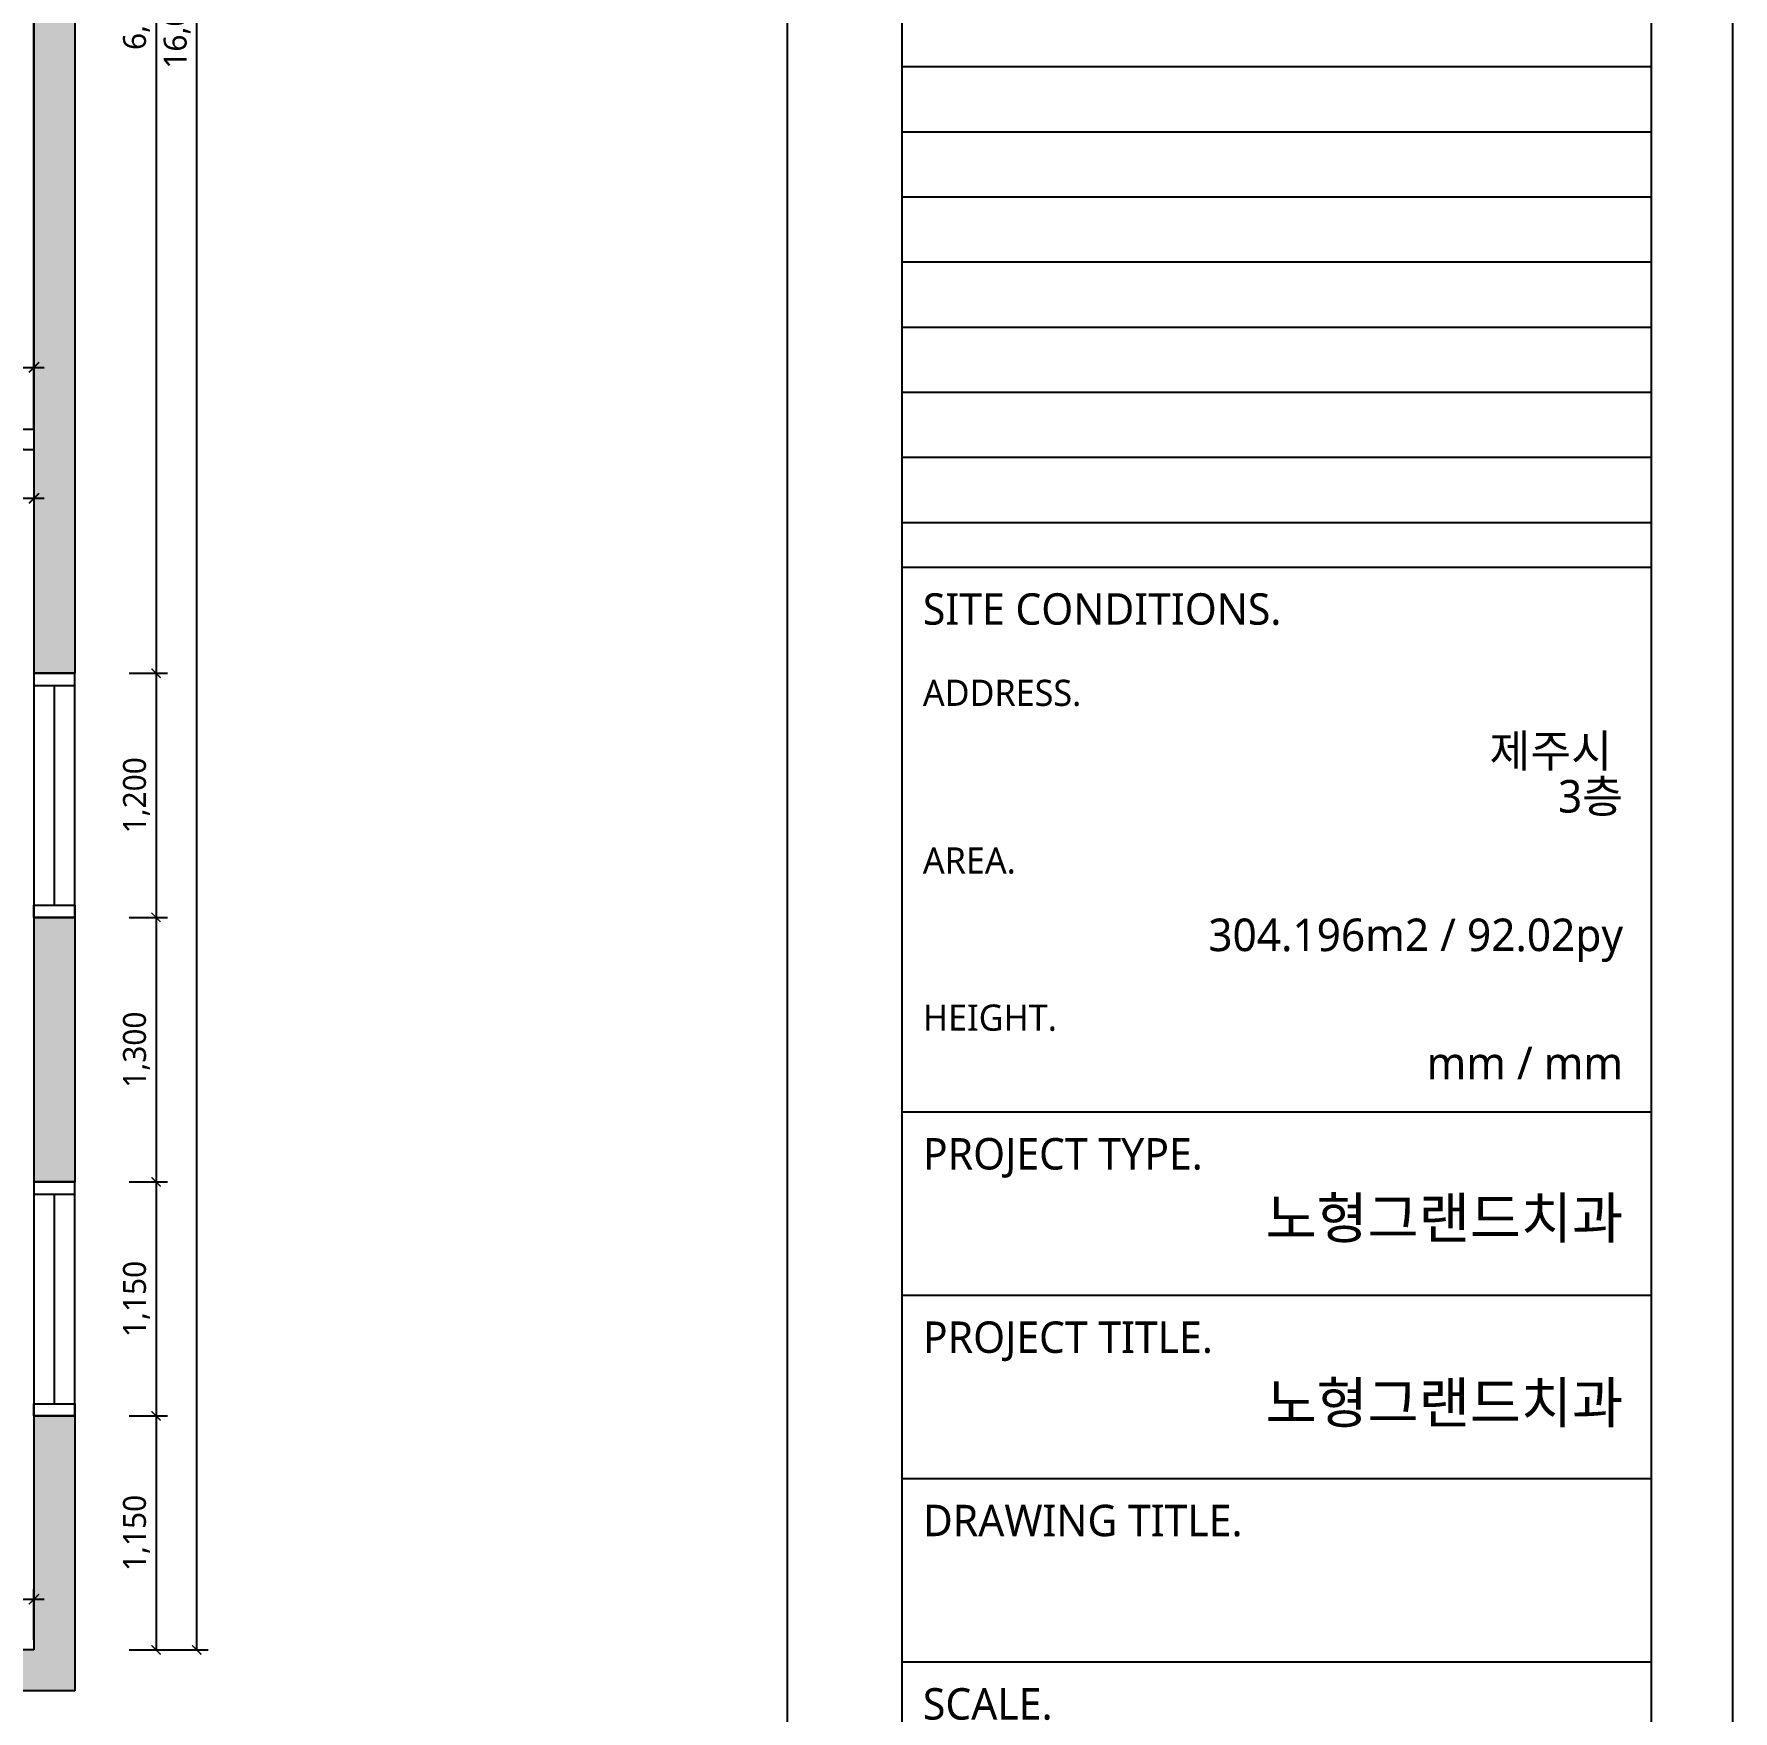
# Model space of a CAD drawing. Header units: metres. Extents: x 11578468 to 47831421, y -58341524 to -14256839.
# Drawn here: x 23922981 to 23931330, y -29093792 to -29085551 of the extents above; entities that cross this region are included whole.
import ezdxf
from ezdxf.enums import TextEntityAlignment as Align

# ---------------------------------------------------------------- set-up
doc = ezdxf.new("R2010")
doc.units = ezdxf.units.M
doc.header["$LTSCALE"] = 50
doc.header["$MEASUREMENT"] = 0
doc.layers.get('0').update_dxf_attribs({"linetype": 'CONTINUOUS'})
doc.layers.get('DEFPOINTS').update_dxf_attribs({"linetype": 'CONTINUOUS'})
for name, color, linetype in [('3.기호.계단선', 30, 'CONTINUOUS'), ('FORM(YOURNAME)-1', 1, 'CONTINUOUS'), ('FORM(YOURNAME)-11', 1, 'CONTINUOUS'), ('S-DIM', 7, 'CONTINUOUS'), ('wall', 3, 'CONTINUOUS'), ('WIN', 4, 'CONTINUOUS')]:
    doc.layers.add(name, color=color, linetype=linetype)
doc.layers.add('DIM', color=7, linetype='CONTINUOUS', lineweight=15)
doc.layers.add('ha', color=8, linetype='CONTINUOUS', lineweight=5)
doc.styles.add('HY 울릉도 L', font='malgun.ttf')
doc.styles.add('N 맑은고딕', font='malgun.ttf')
doc.styles.add('YOURNAME', font='malgun.ttf')
doc.dimstyles.new('JJ IN 45', dxfattribs={"dimscale": 45, "dimtxt": 2.5, "dimasz": 1, "dimexe": 1.25, "dimexo": 1.5, "dimtad": 1, "dimdec": 6, "dimlunit": 6, "dimtxsty": 'N 맑은고딕', "dimblk": 'ARCHTICK', "dimcen": 2.5, "dimclrd": 256, "dimclre": 256, "dimclrt": 256, "dimadec": 0, "dimazin": 0, "dimtfac": 1, "dimtdec": 6, "dimtix": 1, "dimtmove": 0, "dimatfit": 3, "dimldrblk": 'ARCHTICK', "dimfxl": 1, "dimarcsym": 0})
doc.dimstyles.new('사본 50', dxfattribs={"dimscale": 50, "dimtxt": 2, "dimasz": 1, "dimexe": 1, "dimexo": 1, "dimgap": 1, "dimtad": 1, "dimdec": 0, "dimrnd": 0.05, "dimdsep": 46, "dimlunit": 6, "dimtxsty": 'HY 울릉도 L', "dimblk": 'ARCHTICK', "dimcen": 2.5, "dimdle": 1, "dimclrd": 133, "dimclre": 133, "dimclrt": 30, "dimadec": 0, "dimazin": 0, "dimtfac": 1, "dimtdec": 0, "dimtix": 1, "dimtmove": 2, "dimatfit": 3, "dimldrblk": 'ARCHTICK', "dimfxl": 1, "dimlwd": -1, "dimlwe": -1, "dimarcsym": 0})

# ---------------------------------------------------------------- blocks, each defined once
blk = doc.blocks.new('FORM-ELEVATION')
at = {"layer": 'DEFPOINTS', "color": 158}
for p, q in [((62481, 35508), (62481, -21492)), ((62481, 7086), (71691, 7086)), ((62481, 6286), (71691, 6286)), ((62481, 5486), (71691, 5486)), ((62481, 4686), (71691, 4686)), ((62481, 3886), (71691, 3886)), ((62481, 3086), (71691, 3086)), ((62481, 2286), (71691, 2286)), ((62481, 1486), (71691, 1486))]:
    blk.add_line(p, q, dxfattribs=at)
blk.add_lwpolyline([(-10309, -21692), (71691, -21692), (71691, 35708), (-10309, 35708)], close=True, dxfattribs=at)
at = {"layer": 'DEFPOINTS'}
blk.add_lwpolyline([(-8309, 33708), (61071, 33708), (61071, -19692), (-8309, -19692)], close=True, dxfattribs=at)
at = {"layer": 'FORM(YOURNAME)-11', "color": 14}
for p, q in [((62481, 937), (71691, 937)), ((62481, -5756), (71691, -5756)), ((62481, -8009), (71691, -8009)), ((62481, -10261), (71691, -10261)), ((62481, -12514), (71691, -12514))]:
    blk.add_line(p, q, dxfattribs=at)
at = {"layer": 'FORM(YOURNAME)-11', "color": 250}
blk.add_lwpolyline([(-11309, -22692), (72691, -22692), (72691, 36708), (-11309, 36708)], close=True, dxfattribs=at)
at = {"layer": 'FORM(YOURNAME)-11', "color": 14, "style": 'YOURNAME'}
for s, height, p in [('SITE CONDITIONS.', 386.14, (62739, 422)), ('PROJECT TYPE.', 386.14, (62739, -6271)), ('PROJECT TITLE.', 386.14, (62739, -8524)), ('DRAWING TITLE.', 386.14, (62739, -10776)), ('SCALE.', 386.1, (62739, -13029))]:
    blk.add_text(s, height=height, dxfattribs=at).set_placement(p, align=Align.MIDDLE_LEFT)
at = {"layer": 'FORM(YOURNAME)-11', "color": 251, "style": 'YOURNAME'}
for s, p in [('ADDRESS.', (62739, -608)), ('AREA.', (62739, -2667)), ('HEIGHT.', (62739, -4598))]:
    blk.add_text(s, height=321.8, dxfattribs=at).set_placement(p, align=Align.MIDDLE_LEFT)
at = {"layer": 'FORM(YOURNAME)-11', "color": 3, "style": 'YOURNAME'}
for tag, height, p in [('1', 451, (71041, -1219)), ('2', 451, (71041, -1863)), ('3', 451, (71041, -3150)), ('4', 451, (71041, -5081)), ('5', 515, (71041, -7398)), ('6', 515, (71041, -9650)), ('7', 515, (71041, -11903)), ('8', 515, (71041, -14155)), ('9', 515, (71041, -16408)), ('10', 515, (66791, -18596)), ('11', 515, (71041, -18660)), ('12', 515, (66791, -20848)), ('13', 515, (71041, -20848))]:
    blk.add_attdef(tag, text='', height=height, dxfattribs=at).set_placement(p, align=Align.MIDDLE_RIGHT)
blk = doc.blocks.new('*U1960')
at = {"layer": 'WIN', "linetype": 'Continuous'}
blk.add_line((60, 100), (1140, 100), dxfattribs=at)
for points in [[(0, 0), (1200, 0), (1200, 200), (0, 200)], [(0, 0), (60, 0), (60, 200), (0, 200)], [(1200, 0), (1140, 0), (1140, 200), (1200, 200)]]:
    blk.add_lwpolyline(points, close=True, dxfattribs=at)
blk = doc.blocks.new('*U1959')
at = {"layer": 'WIN', "linetype": 'Continuous'}
blk.add_line((60, 100), (1090, 100), dxfattribs=at)
for points in [[(0, 0), (1150, 0), (1150, 200), (0, 200)], [(0, 0), (60, 0), (60, 200), (0, 200)], [(1150, 0), (1090, 0), (1090, 200), (1150, 200)]]:
    blk.add_lwpolyline(points, close=True, dxfattribs=at)
blk = doc.blocks.new('_ArchTick')
at = {"color": 0, "linetype": 'ByBlock', "const_width": 0.15}
blk.add_lwpolyline([(-0.5, -0.5), (0.5, 0.5)], dxfattribs=at)
blk = doc.blocks.new('*D389')
at = {"layer": 'DEFPOINTS', "color": 0, "transparency": 16777216}
for p in [(23746102, -29133157), (23746102, -29139657), (23746302, -29139657)]:
    blk.add_point(p, dxfattribs=at)
at = {"layer": 'DIM', "lineweight": -2, "transparency": 16777216}
for p, q in [((23746169.5, -29133157), (23746358.3, -29133157)), ((23746302, -29133157), (23746302, -29139657)), ((23746169.5, -29139657), (23746358.3, -29139657))]:
    blk.add_line(p, q, dxfattribs=at)
at = {"layer": 'DIM', "lineweight": -2, "transparency": 16777216, "xscale": 45, "yscale": 45, "zscale": 45}
for p, rotation in [((23746302, -29133157), 90), ((23746302, -29139657), 270)]:
    blk.add_blockref('_ArchTick', p, dxfattribs=dict(at, rotation=rotation))
at = {"layer": 'DIM', "transparency": 16777216, "insert": (23746206.3, -29136407), "char_height": 112.5, "attachment_point": 5, "rotation": 90, "style": 'N 맑은고딕'}
blk.add_mtext('6,500', dxfattribs=at)
blk = doc.blocks.new('*D390')
at = {"layer": 'DEFPOINTS', "color": 0, "transparency": 16777216}
for p in [(23746102, -29139657), (23746102, -29140857), (23746302, -29140857)]:
    blk.add_point(p, dxfattribs=at)
at = {"layer": 'DIM', "lineweight": -2, "transparency": 16777216}
for p, q in [((23746169.5, -29139657), (23746358.3, -29139657)), ((23746302, -29139657), (23746302, -29140857)), ((23746169.5, -29140857), (23746358.3, -29140857))]:
    blk.add_line(p, q, dxfattribs=at)
at = {"layer": 'DIM', "lineweight": -2, "transparency": 16777216, "xscale": 45, "yscale": 45, "zscale": 45}
for p, rotation in [((23746302, -29139657), 90), ((23746302, -29140857), 270)]:
    blk.add_blockref('_ArchTick', p, dxfattribs=dict(at, rotation=rotation))
at = {"layer": 'DIM', "transparency": 16777216, "insert": (23746206, -29140257), "char_height": 112.5, "attachment_point": 5, "rotation": 90, "style": 'N 맑은고딕'}
blk.add_mtext('1,200', dxfattribs=at)
blk = doc.blocks.new('*D391')
at = {"layer": 'DEFPOINTS', "color": 0, "transparency": 16777216}
for p in [(23746102, -29140857), (23746102, -29142157), (23746302, -29142157)]:
    blk.add_point(p, dxfattribs=at)
at = {"layer": 'DIM', "lineweight": -2, "transparency": 16777216}
for p, q in [((23746169.5, -29140857), (23746358.3, -29140857)), ((23746302, -29140857), (23746302, -29142157)), ((23746169.5, -29142157), (23746358.3, -29142157))]:
    blk.add_line(p, q, dxfattribs=at)
at = {"layer": 'DIM', "lineweight": -2, "transparency": 16777216, "xscale": 45, "yscale": 45, "zscale": 45}
for p, rotation in [((23746302, -29140857), 90), ((23746302, -29142157), 270)]:
    blk.add_blockref('_ArchTick', p, dxfattribs=dict(at, rotation=rotation))
at = {"layer": 'DIM', "transparency": 16777216, "insert": (23746206, -29141507), "char_height": 112.5, "attachment_point": 5, "rotation": 90, "style": 'N 맑은고딕'}
blk.add_mtext('1,300', dxfattribs=at)
blk = doc.blocks.new('*D392')
at = {"layer": 'DEFPOINTS', "color": 0, "transparency": 16777216}
for p in [(23746102, -29142157), (23746102, -29143307), (23746302, -29143307)]:
    blk.add_point(p, dxfattribs=at)
at = {"layer": 'DIM', "lineweight": -2, "transparency": 16777216}
for p, q in [((23746169.5, -29142157), (23746358.3, -29142157)), ((23746302, -29142157), (23746302, -29143307)), ((23746169.5, -29143307), (23746358.3, -29143307))]:
    blk.add_line(p, q, dxfattribs=at)
at = {"layer": 'DIM', "lineweight": -2, "transparency": 16777216, "xscale": 45, "yscale": 45, "zscale": 45}
for p, rotation in [((23746302, -29142157), 90), ((23746302, -29143307), 270)]:
    blk.add_blockref('_ArchTick', p, dxfattribs=dict(at, rotation=rotation))
at = {"layer": 'DIM', "transparency": 16777216, "insert": (23746206, -29142732), "char_height": 112.5, "attachment_point": 5, "rotation": 90, "style": 'N 맑은고딕'}
blk.add_mtext('1,150', dxfattribs=at)
blk = doc.blocks.new('*D393')
at = {"layer": 'DEFPOINTS', "color": 0, "transparency": 16777216}
for p in [(23746102, -29143307), (23746102, -29144457), (23746302, -29144457)]:
    blk.add_point(p, dxfattribs=at)
at = {"layer": 'DIM', "lineweight": -2, "transparency": 16777216}
for p, q in [((23746169.5, -29143307), (23746358.3, -29143307)), ((23746302, -29143307), (23746302, -29144457)), ((23746169.5, -29144457), (23746358.3, -29144457))]:
    blk.add_line(p, q, dxfattribs=at)
at = {"layer": 'DIM', "lineweight": -2, "transparency": 16777216, "xscale": 45, "yscale": 45, "zscale": 45}
for p, rotation in [((23746302, -29143307), 90), ((23746302, -29144457), 270)]:
    blk.add_blockref('_ArchTick', p, dxfattribs=dict(at, rotation=rotation))
at = {"layer": 'DIM', "transparency": 16777216, "insert": (23746206, -29143882), "char_height": 112.5, "attachment_point": 5, "rotation": 90, "style": 'N 맑은고딕'}
blk.add_mtext('1,150', dxfattribs=at)
blk = doc.blocks.new('*D394')
at = {"layer": 'DEFPOINTS', "color": 0, "transparency": 16777216}
for p in [(23746102, -29128457), (23746502, -29128457), (23746102, -29144457)]:
    blk.add_point(p, dxfattribs=at)
at = {"layer": 'DIM', "lineweight": -2, "transparency": 16777216}
for p, q in [((23746169.5, -29128457), (23746558.3, -29128457)), ((23746502, -29144457), (23746502, -29128457)), ((23746169.5, -29144457), (23746558.3, -29144457))]:
    blk.add_line(p, q, dxfattribs=at)
at = {"layer": 'DIM', "lineweight": -2, "transparency": 16777216, "xscale": 45, "yscale": 45, "zscale": 45}
for p, rotation in [((23746502, -29128457), 90), ((23746502, -29144457), 270)]:
    blk.add_blockref('_ArchTick', p, dxfattribs=dict(at, rotation=rotation))
at = {"layer": 'DIM', "transparency": 16777216, "insert": (23746406, -29136457), "char_height": 112.5, "attachment_point": 5, "rotation": 90, "style": 'N 맑은고딕'}
blk.add_mtext('16,000', dxfattribs=at)
blk = doc.blocks.new('*D2200')
at = {"layer": 'DEFPOINTS', "color": 0}
for p in [(23922980.8, -29087189.1), (23907330.8, -29087492), (23922980.8, -29087492)]:
    blk.add_point(p, dxfattribs=at)
at = {"layer": 'wall', "color": 133, "ltscale": 10}
for p, q in [((23907330.8, -29087442), (23907330.8, -29087139.1)), ((23922980.8, -29087442), (23922980.8, -29087139.1)), ((23907280.8, -29087189.1), (23923030.8, -29087189.1))]:
    blk.add_line(p, q, dxfattribs=at)
at = {"layer": 'wall', "color": 133, "xscale": 50, "yscale": 50, "zscale": 50, "rotation": 180}
blk.add_blockref('_ArchTick', (23907330.8, -29087189.1), dxfattribs=at)
at = {"layer": 'wall', "color": 133, "xscale": 50, "yscale": 50, "zscale": 50}
blk.add_blockref('_ArchTick', (23922980.8, -29087189.1), dxfattribs=at)
at = {"layer": 'wall', "color": 30, "ltscale": 10, "insert": (23915155.8, -29087078.8), "char_height": 100, "attachment_point": 5, "style": 'HY 울릉도 L'}
blk.add_mtext('15,650', dxfattribs=at)
blk = doc.blocks.new('*D2210')
at = {"layer": 'DEFPOINTS', "color": 0}
for p in [(23915415.7, -29087592), (23922980.8, -29087592), (23922980.8, -29087832.3)]:
    blk.add_point(p, dxfattribs=at)
at = {"layer": 'S-DIM', "color": 133, "ltscale": 10}
for p, q in [((23915415.7, -29087642), (23915415.7, -29087882.3)), ((23922980.8, -29087642), (23922980.8, -29087882.3)), ((23915365.7, -29087832.3), (23923030.8, -29087832.3))]:
    blk.add_line(p, q, dxfattribs=at)
at = {"layer": 'S-DIM', "color": 133, "xscale": 50, "yscale": 50, "zscale": 50, "rotation": 180}
blk.add_blockref('_ArchTick', (23915415.7, -29087832.3), dxfattribs=at)
at = {"layer": 'S-DIM', "color": 133, "xscale": 50, "yscale": 50, "zscale": 50}
blk.add_blockref('_ArchTick', (23922980.8, -29087832.3), dxfattribs=at)
at = {"layer": 'S-DIM', "color": 30, "ltscale": 10, "insert": (23919198.2, -29087722.3), "char_height": 100, "attachment_point": 5, "style": 'HY 울릉도 L'}
blk.add_mtext('7,565', dxfattribs=at)
blk = doc.blocks.new('*D2214')
at = {"layer": 'DEFPOINTS', "color": 0}
for p in [(23922980.8, -29093242.8), (23920480.8, -29093492), (23922980.8, -29093492)]:
    blk.add_point(p, dxfattribs=at)
at = {"layer": 'S-DIM', "color": 133, "ltscale": 10}
for p, q in [((23920430.8, -29093242.8), (23923030.8, -29093242.8)), ((23920480.8, -29093442), (23920480.8, -29093192.8)), ((23922980.8, -29093442), (23922980.8, -29093192.8))]:
    blk.add_line(p, q, dxfattribs=at)
at = {"layer": 'S-DIM', "color": 133, "xscale": 50, "yscale": 50, "zscale": 50, "rotation": 180}
blk.add_blockref('_ArchTick', (23920480.8, -29093242.8), dxfattribs=at)
at = {"layer": 'S-DIM', "color": 133, "xscale": 50, "yscale": 50, "zscale": 50}
blk.add_blockref('_ArchTick', (23922980.8, -29093242.8), dxfattribs=at)
at = {"layer": 'S-DIM', "color": 30, "ltscale": 10, "insert": (23921730.8, -29093132.7), "char_height": 100, "attachment_point": 5, "style": 'HY 울릉도 L'}
blk.add_mtext('2,500', dxfattribs=at)
blk = doc.blocks.new('*D2215')
at = {"layer": 'DEFPOINTS', "color": 0}
for p in [(23922980.8, -29087592), (23922737.7, -29093492), (23922980.8, -29093492)]:
    blk.add_point(p, dxfattribs=at)
at = {"layer": 'S-DIM', "color": 133, "ltscale": 10}
for p, q in [((23922737.7, -29087542), (23922737.7, -29093542)), ((23922930.8, -29087592), (23922687.7, -29087592)), ((23922930.8, -29093492), (23922687.7, -29093492))]:
    blk.add_line(p, q, dxfattribs=at)
at = {"layer": 'S-DIM', "color": 133, "xscale": 50, "yscale": 50, "zscale": 50}
for p, rotation in [((23922737.7, -29087592), 90), ((23922737.7, -29093492), 270)]:
    blk.add_blockref('_ArchTick', p, dxfattribs=dict(at, rotation=rotation))
at = {"layer": 'S-DIM', "color": 30, "ltscale": 10, "insert": (23922627.6, -29090542), "char_height": 100, "attachment_point": 5, "rotation": 90, "style": 'HY 울릉도 L'}
blk.add_mtext('5,900', dxfattribs=at)
blk = doc.blocks.new('sdagdgds')
at = {"layer": 'ha', "transparency": 33554687}
h = blk.add_hatch(color=256, dxfattribs=at)
h.dxf.hatch_style = 1
h.paths.add_polyline_path([(23725502, -29128457), (23728302, -29128457), (23728302, -29132607), (23728502, -29132607), (23728502, -29128257), (23728302, -29128257), (23725302, -29128257), (23725302, -29132557), (23725502, -29132557)])
h.paths.add_polyline_path([(23728502, -29133657), (23728302, -29133657), (23728302, -29133757), (23725502, -29133757), (23725502, -29133657), (23725302, -29133657), (23725302, -29133757), (23724848.0976572, -29133757), (23724752, -29133757), (23724752, -29136507), (23725152, -29136507), (23725152, -29137657), (23725352, -29137657), (23725352, -29137507), (23727752, -29137507), (23727952, -29137507), (23727952, -29137307), (23725352, -29137307), (23725352, -29136507), (23727052, -29136507), (23727052, -29136707), (23727252, -29136707), (23727252, -29136507), (23727252, -29135757), (23727252, -29135707), (23727052, -29135707), (23727052, -29135757), (23727052, -29136307), (23725352, -29136307), (23724952, -29136307), (23724952, -29133957), (23727052, -29133957), (23727052, -29134507), (23727252, -29134507), (23727252, -29133957), (23728502, -29133957)])
h.paths.add_polyline_path([(23727952, -29138607), (23727752, -29138607), (23727752, -29139637), (23725352, -29139637), (23725352, -29139457), (23725152, -29139457), (23725152, -29140057), (23725352, -29140057), (23725352, -29139837), (23727752, -29139837), (23727752, -29139907), (23727952, -29139907), (23727952, -29139837)])
h.paths.add_polyline_path([(23727952, -29141007), (23727752, -29141007), (23727752, -29142007), (23725352, -29142007), (23725352, -29141857), (23725152, -29141857), (23725152, -29144557), (23725652, -29144557), (23725652, -29144657), (23729552, -29144657), (23729552, -29144457), (23725852, -29144457), (23725852, -29144357), (23725352, -29144357), (23725352, -29142207), (23727952, -29142207)])
h.paths.add_polyline_path([(23731552, -29144307), (23730852, -29144307), (23730852, -29144457), (23730732, -29144457), (23730732, -29144657), (23732052, -29144657), (23732052, -29144457), (23731552, -29144457)])
h.paths.add_polyline_path([(23739502, -29144457), (23736702, -29144457), (23736702, -29144307), (23736002, -29144307), (23736002, -29144457), (23733202, -29144457), (23733202, -29144657), (23739502, -29144657)])
h.paths.add_polyline_path([(23745902, -29143307), (23745702, -29143307), (23745702, -29144457), (23744702, -29144457), (23744702, -29144307), (23744002, -29144307), (23744002, -29144457), (23743102, -29144457), (23743102, -29144657), (23745902, -29144657)])
h.paths.add_polyline_path([(23745902, -29133157), (23745702, -29133157), (23745702, -29139657), (23745902, -29139657)])
h.paths.add_polyline_path([(23745902, -29140857), (23745702, -29140857), (23745702, -29142157), (23745902, -29142157)])
h.paths.add_polyline_path([(23744602, -29136307), (23743902, -29136307), (23743902, -29136657), (23744602, -29136657)])
h.paths.add_polyline_path([(23736702, -29136307), (23736002, -29136307), (23736002, -29136657), (23736702, -29136657)])
h.paths.add_polyline_path([(23731602, -29136307), (23730902, -29136307), (23730902, -29136657), (23731602, -29136657)])
h.paths.add_polyline_path([(23745902, -29130707), (23745702, -29130707), (23745702, -29131957), (23745902, -29131957)])
h.paths.add_polyline_path([(23745902, -29128257), (23743802, -29128257), (23743802, -29128457), (23743802, -29128707), (23744502, -29128707), (23744502, -29128457), (23745702, -29128457), (23745702, -29129607), (23745902, -29129607)])
h.paths.add_polyline_path([(23731602, -29128457), (23731602, -29128257), (23730902, -29128257), (23730902, -29130107), (23731102, -29130107), (23731102, -29128707), (23731602, -29128707)])
h.paths.add_polyline_path([(23736702, -29128257), (23736002, -29128257), (23736002, -29128457), (23736002, -29128707), (23736702, -29128707), (23736702, -29128457)])
at = {"layer": 'wall'}
for p, q in [((23745702, -29133157), (23745702, -29139657)), ((23745902, -29133157), (23745902, -29139657)), ((23745702, -29139657), (23745902, -29139657)), ((23745702, -29140857), (23745702, -29142157)), ((23745702, -29140857), (23745902, -29140857)), ((23745902, -29140857), (23745902, -29142157)), ((23745702, -29142157), (23745902, -29142157)), ((23745702, -29143307), (23745702, -29144457)), ((23745702, -29143307), (23745902, -29143307)), ((23745902, -29143307), (23745902, -29144657)), ((23745702, -29144457), (23744702, -29144457)), ((23745902, -29144657), (23743102, -29144657))]:
    blk.add_line(p, q, dxfattribs=at)
at = {"layer": 'WIN', "linetype": 'Continuous', "rotation": 270}
for name, p in [('*U1960', (23745702, -29139657)), ('*U1959', (23745702, -29142157))]:
    blk.add_blockref(name, p, dxfattribs=at)
at = {"layer": 'DIM'}
for base, p1, p2, picture, middle in [((23746502.0000000298, -29128457.0000000112), (23746102, -29144457), (23746102, -29128457), '*D394', (23746406.0081521906, -29136457.0000000112)), ((23746302.0000000298, -29139657.0000000112), (23746102, -29133157), (23746102, -29139657), '*D389', (23746206.3138587102, -29136407.0000000112)), ((23746302.0000000298, -29140857.0000000112), (23746102, -29139657), (23746102, -29140857), '*D390', (23746206.0081522018, -29140257.0000000112)), ((23746302.0000000298, -29142157.0000000112), (23746102, -29140857), (23746102, -29142157), '*D391', (23746206.0081522018, -29141507.0000000112)), ((23746302.0000000298, -29143307.0000000112), (23746102, -29142157), (23746102, -29143307), '*D392', (23746206.0081522018, -29142732.0000000112)), ((23746302.0000000298, -29144457.0000000112), (23746102, -29143307), (23746102, -29144457), '*D393', (23746206.0081522018, -29143882.0000000112))]:
    dim = blk.add_linear_dim(base=base, p1=p1, p2=p2, angle=90, dimstyle='JJ IN 45', dxfattribs=at)
    dim.commit()
    dim.dimension.update_dxf_attribs({"geometry": picture, "text_midpoint": middle})

msp = doc.modelspace()

# ---------------------------------------------------------------- linework, layer by layer
at = {"layer": 'wall', "ltscale": 10}
for p, q in [((23922980.8, -29086692), (23922980.8, -29093492)), ((23907330.8, -29087492), (23922980.8, -29087492)), ((23916542.2, -29087592), (23922980.8, -29087592)), ((23916642.2, -29087592), (23922980.8, -29087592)), ((23916642.2, -29087592), (23922980.8, -29087592)), ((23916642.2, -29087592), (23922980.8, -29087592)), ((23922980.8, -29093492), (23918042.2, -29093492))]:
    msp.add_line(p, q, dxfattribs=at)
msp.add_lwpolyline([(23905780.8, -29079142), (23905780.8, -29081642), (23907330.8, -29081642), (23907330.8, -29087492), (23922980.8, -29087492), (23922980.8, -29077492), (23921780.8, -29077492), (23921780.8, -29077742), (23908380.8, -29077742), (23908380.8, -29079142), (23905840.8, -29079142)], dxfattribs=at)

# ---------------------------------------------------------------- block references
at = {"layer": '3.기호.계단선'}
msp.add_blockref('sdagdgds', (177278.8, 50965), dxfattribs=at)
at = {"layer": 'FORM(YOURNAME)-1'}
ref = msp.add_blockref('FORM-ELEVATION', (23902253.2, -29088545.2), dxfattribs=dict(at, xscale=0.4, yscale=0.4, zscale=0.4))
ref.add_attrib('6', '노형그랜드치과', dxfattribs={"layer": 'FORM(YOURNAME)-11', "color": 3, "height": 200, "style": 'YOURNAME'}).set_placement((23930789.5, -29092276.9), align=Align.MIDDLE_RIGHT)
ref.add_attrib('5', '노형그랜드치과', dxfattribs={"layer": 'FORM(YOURNAME)-11', "color": 3, "height": 200, "style": 'YOURNAME'}).set_placement((23930789.5, -29091369.3), align=Align.MIDDLE_RIGHT)
ref.add_attrib('1', '제주시 ', dxfattribs={"layer": 'FORM(YOURNAME)-11', "color": 3, "height": 160, "style": 'YOURNAME'}).set_placement((23930789.5, -29089073.9), align=Align.MIDDLE_RIGHT)
ref.add_attrib('2', '3층', dxfattribs={"layer": 'FORM(YOURNAME)-11', "color": 3, "height": 160, "style": 'YOURNAME'}).set_placement((23930789.5, -29089296.8), align=Align.MIDDLE_RIGHT)
ref.add_attrib('3', '304.196m2 / 92.02py', dxfattribs={"layer": 'FORM(YOURNAME)-11', "color": 3, "height": 160, "style": 'YOURNAME'}).set_placement((23930789.5, -29089977.7), align=Align.MIDDLE_RIGHT)
ref.add_attrib('4', 'mm / mm', dxfattribs={"layer": 'FORM(YOURNAME)-11', "color": 3, "height": 160, "style": 'YOURNAME'}).set_placement((23930789.5, -29090607.5), align=Align.MIDDLE_RIGHT)

# ---------------------------------------------------------------- dimensions: what is measured, and where the dimension line sits
at = {"layer": 'S-DIM', "ltscale": 10}
dim = msp.add_linear_dim(base=(23922737.7, -29093492), p1=(23922980.8, -29087592), p2=(23922980.8, -29093492), angle=90, dimstyle='사본 50', dxfattribs=at)
dim.commit()
dim.dimension.update_dxf_attribs({"geometry": '*D2215', "text_midpoint": (23922627.6, -29090542)})
for base, p1, p2, picture, middle in [((23922980.8, -29087832.3), (23915415.7, -29087592), (23922980.8, -29087592), '*D2210', (23919198.2, -29087722.3)), ((23922980.8, -29093242.8), (23920480.8, -29093492), (23922980.8, -29093492), '*D2214', (23921730.8, -29093132.7))]:
    dim = msp.add_linear_dim(base=base, p1=p1, p2=p2, dimstyle='사본 50', dxfattribs=at)
    dim.commit()
    dim.dimension.update_dxf_attribs({"geometry": picture, "text_midpoint": middle})
at = {"layer": 'wall', "ltscale": 10}
dim = msp.add_linear_dim(base=(23922980.8, -29087189.1), p1=(23907330.8, -29087492), p2=(23922980.8, -29087492), dimstyle='사본 50', dxfattribs=at)
dim.commit()
dim.dimension.update_dxf_attribs({"geometry": '*D2200', "text_midpoint": (23915155.8, -29087078.8)})

doc.saveas('drawing.dxf')
